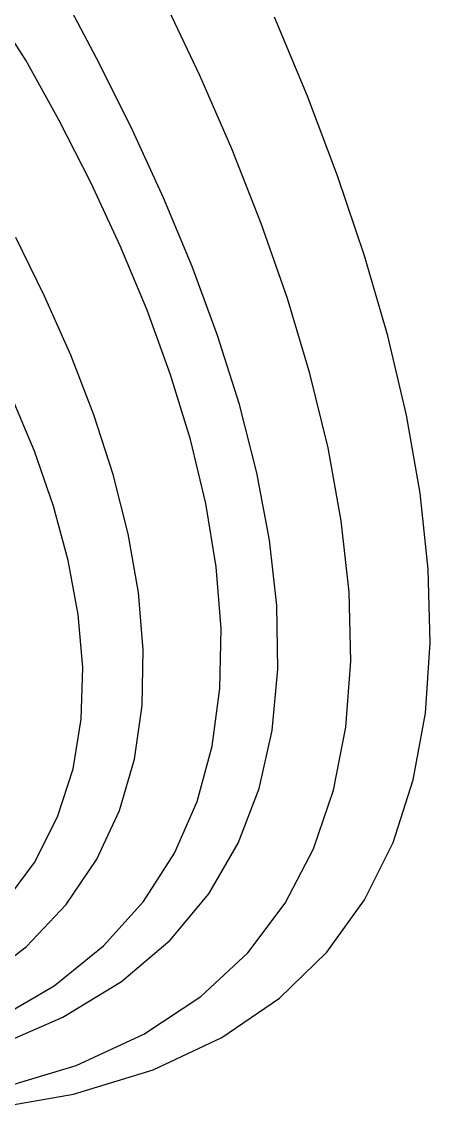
# Model space of a CAD drawing. Extents: x -607 to 1285, y -867 to 355.
# Drawn here: x 1194.2 to 1284.7, y -429.3 to -188 of the extents above; entities that cross this region are included whole.
import ezdxf

# ---------------------------------------------------------------- set-up
doc = ezdxf.new("R2010")
doc.units = 0
for name, color, linetype in [('0_10020', 7, 'CONTINUOUS'), ('0_10021', 7, 'CONTINUOUS'), ('0_10022', 7, 'CONTINUOUS'), ('0_10023', 7, 'CONTINUOUS'), ('0_10024', 7, 'CONTINUOUS'), ('0_10025', 7, 'CONTINUOUS'), ('0_10026', 7, 'CONTINUOUS'), ('0_10027', 7, 'CONTINUOUS'), ('0_10028', 7, 'CONTINUOUS'), ('0_10029', 7, 'CONTINUOUS'), ('0_10030', 7, 'CONTINUOUS'), ('0_10031', 7, 'CONTINUOUS'), ('0_10032', 7, 'CONTINUOUS'), ('0_10033', 7, 'CONTINUOUS'), ('0_10034', 7, 'CONTINUOUS'), ('0_10035', 7, 'CONTINUOUS'), ('0_10036', 7, 'CONTINUOUS'), ('0_10037', 7, 'CONTINUOUS'), ('0_10038', 7, 'CONTINUOUS'), ('0_10123', 7, 'CONTINUOUS'), ('0_10124', 7, 'CONTINUOUS'), ('0_10125', 7, 'CONTINUOUS'), ('0_10126', 7, 'CONTINUOUS'), ('0_10127', 7, 'CONTINUOUS'), ('0_10128', 7, 'CONTINUOUS'), ('0_10129', 7, 'CONTINUOUS'), ('0_10130', 7, 'CONTINUOUS'), ('0_10131', 7, 'CONTINUOUS'), ('0_10132', 7, 'CONTINUOUS'), ('0_10133', 7, 'CONTINUOUS'), ('0_10134', 7, 'CONTINUOUS'), ('0_10135', 7, 'CONTINUOUS'), ('0_10136', 7, 'CONTINUOUS'), ('0_10137', 7, 'CONTINUOUS'), ('0_10138', 7, 'CONTINUOUS'), ('0_10139', 7, 'CONTINUOUS'), ('0_10140', 7, 'CONTINUOUS'), ('0_10225', 7, 'CONTINUOUS'), ('0_10226', 7, 'CONTINUOUS'), ('0_10227', 7, 'CONTINUOUS'), ('0_10228', 7, 'CONTINUOUS'), ('0_10229', 7, 'CONTINUOUS'), ('0_10230', 7, 'CONTINUOUS'), ('0_10231', 7, 'CONTINUOUS'), ('0_10232', 7, 'CONTINUOUS'), ('0_10233', 7, 'CONTINUOUS'), ('0_10234', 7, 'CONTINUOUS'), ('0_10235', 7, 'CONTINUOUS'), ('0_10236', 7, 'CONTINUOUS'), ('0_10237', 7, 'CONTINUOUS'), ('0_10238', 7, 'CONTINUOUS'), ('0_10239', 7, 'CONTINUOUS'), ('0_10240', 7, 'CONTINUOUS'), ('0_10241', 7, 'CONTINUOUS'), ('0_10242', 7, 'CONTINUOUS'), ('0_10328', 7, 'CONTINUOUS'), ('0_10329', 7, 'CONTINUOUS'), ('0_10330', 7, 'CONTINUOUS'), ('0_10331', 7, 'CONTINUOUS'), ('0_10332', 7, 'CONTINUOUS'), ('0_10333', 7, 'CONTINUOUS'), ('0_10334', 7, 'CONTINUOUS'), ('0_10335', 7, 'CONTINUOUS'), ('0_10336', 7, 'CONTINUOUS'), ('0_10337', 7, 'CONTINUOUS'), ('0_10338', 7, 'CONTINUOUS'), ('0_10339', 7, 'CONTINUOUS'), ('0_10340', 7, 'CONTINUOUS'), ('0_10341', 7, 'CONTINUOUS'), ('0_10342', 7, 'CONTINUOUS'), ('0_10343', 7, 'CONTINUOUS'), ('0_10344', 7, 'CONTINUOUS'), ('0_10345', 7, 'CONTINUOUS'), ('0_9815', 7, 'CONTINUOUS'), ('0_9816', 7, 'CONTINUOUS'), ('0_9817', 7, 'CONTINUOUS'), ('0_9818', 7, 'CONTINUOUS'), ('0_9819', 7, 'CONTINUOUS'), ('0_9820', 7, 'CONTINUOUS'), ('0_9821', 7, 'CONTINUOUS'), ('0_9822', 7, 'CONTINUOUS'), ('0_9823', 7, 'CONTINUOUS'), ('0_9824', 7, 'CONTINUOUS'), ('0_9917', 7, 'CONTINUOUS'), ('0_9918', 7, 'CONTINUOUS'), ('0_9919', 7, 'CONTINUOUS'), ('0_9920', 7, 'CONTINUOUS'), ('0_9921', 7, 'CONTINUOUS'), ('0_9922', 7, 'CONTINUOUS'), ('0_9923', 7, 'CONTINUOUS'), ('0_9924', 7, 'CONTINUOUS'), ('0_9925', 7, 'CONTINUOUS'), ('0_9926', 7, 'CONTINUOUS'), ('0_9927', 7, 'CONTINUOUS'), ('0_9928', 7, 'CONTINUOUS'), ('0_9929', 7, 'CONTINUOUS'), ('0_9930', 7, 'CONTINUOUS')]:
    doc.layers.add(name, color=color, linetype=linetype)

msp = doc.modelspace()

# ---------------------------------------------------------------- linework, layer by layer
at = {"layer": '0_10020'}
msp.add_polyline3d([(1188.1877, -409.4099, -2480.156), (1201.3568, -401.6836, -2468.8706)], dxfattribs=at)
at = {"layer": '0_10021'}
msp.add_polyline3d([(1201.3568, -401.6836, -2468.8706), (1212.3048, -392.864, -2460.4814)], dxfattribs=at)
at = {"layer": '0_10022'}
msp.add_polyline3d([(1212.3048, -392.864, -2460.4814), (1221.157, -383.05, -2454.8096)], dxfattribs=at)
at = {"layer": '0_10023'}
msp.add_polyline3d([(1221.157, -383.05, -2454.8096), (1228.0386, -372.3404, -2451.6763)], dxfattribs=at)
at = {"layer": '0_10024'}
msp.add_polyline3d([(1228.0386, -372.3404, -2451.6763), (1233.0746, -360.8341, -2450.9033)], dxfattribs=at)
at = {"layer": '0_10025'}
msp.add_polyline3d([(1233.0746, -360.8341, -2450.9033), (1236.3904, -348.6298, -2452.312)], dxfattribs=at)
at = {"layer": '0_10026'}
msp.add_polyline3d([(1236.3904, -348.6298, -2452.312), (1238.1112, -335.8263, -2455.7231)], dxfattribs=at)
at = {"layer": '0_10027'}
msp.add_polyline3d([(1238.1112, -335.8263, -2455.7231), (1238.362, -322.5223, -2460.9587)], dxfattribs=at)
at = {"layer": '0_10028'}
msp.add_polyline3d([(1238.362, -322.5223, -2460.9587), (1237.2682, -308.817, -2467.8398)], dxfattribs=at)
at = {"layer": '0_10029'}
msp.add_polyline3d([(1237.2682, -308.817, -2467.8398), (1234.955, -294.8088, -2476.1875)], dxfattribs=at)
at = {"layer": '0_10030'}
msp.add_polyline3d([(1234.955, -294.8088, -2476.1875), (1231.5474, -280.5967, -2485.8237)], dxfattribs=at)
at = {"layer": '0_10031'}
msp.add_polyline3d([(1231.5474, -280.5967, -2485.8237), (1227.1708, -266.2795, -2496.5693)], dxfattribs=at)
at = {"layer": '0_10032'}
msp.add_polyline3d([(1227.1708, -266.2795, -2496.5693), (1221.9502, -251.9559, -2508.2458)], dxfattribs=at)
at = {"layer": '0_10033'}
msp.add_polyline3d([(1221.9502, -251.9559, -2508.2458), (1216.011, -237.7249, -2520.6746)], dxfattribs=at)
at = {"layer": '0_10034'}
msp.add_polyline3d([(1216.011, -237.7249, -2520.6746), (1209.4783, -223.6852, -2533.677)], dxfattribs=at)
at = {"layer": '0_10035'}
msp.add_polyline3d([(1209.4783, -223.6852, -2533.677), (1202.4773, -209.9356, -2547.0745)], dxfattribs=at)
at = {"layer": '0_10036'}
msp.add_polyline3d([(1202.4773, -209.9356, -2547.0745), (1195.133, -196.575, -2560.688)], dxfattribs=at)
at = {"layer": '0_10037'}
msp.add_polyline3d([(1195.133, -196.575, -2560.688), (1195.133, -196.575, -2560.6882)], dxfattribs=at)
at = {"layer": '0_10038'}
msp.add_polyline3d([(1195.133, -196.575, -2560.6882), (1187.1333, -184.2812, -2574.581)], dxfattribs=at)
at = {"layer": '0_10123'}
msp.add_polyline3d([(1187.8462, -415.3529, -2490.913), (1203.3024, -408.6868, -2476.8442)], dxfattribs=at)
at = {"layer": '0_10124'}
msp.add_polyline3d([(1203.3024, -408.6868, -2476.8442), (1216.3242, -400.7199, -2465.8865)], dxfattribs=at)
at = {"layer": '0_10125'}
msp.add_polyline3d([(1216.3242, -400.7199, -2465.8865), (1227.0471, -391.5582, -2457.8542)], dxfattribs=at)
at = {"layer": '0_10126'}
msp.add_polyline3d([(1227.0471, -391.5582, -2457.8542), (1235.6062, -381.3084, -2452.5618)], dxfattribs=at)
at = {"layer": '0_10127'}
msp.add_polyline3d([(1235.6062, -381.3084, -2452.5618), (1242.1365, -370.0762, -2449.8235)], dxfattribs=at)
at = {"layer": '0_10128'}
msp.add_polyline3d([(1242.1365, -370.0762, -2449.8235), (1246.7732, -357.9679, -2449.4536)], dxfattribs=at)
at = {"layer": '0_10129'}
msp.add_polyline3d([(1246.7732, -357.9679, -2449.4536), (1249.6516, -345.09, -2451.2666)], dxfattribs=at)
at = {"layer": '0_10130'}
msp.add_polyline3d([(1249.6516, -345.09, -2451.2666), (1250.9067, -331.5482, -2455.0764)], dxfattribs=at)
at = {"layer": '0_10131'}
msp.add_polyline3d([(1250.9067, -331.5482, -2455.0764), (1250.6738, -317.4491, -2460.6975)], dxfattribs=at)
at = {"layer": '0_10132'}
msp.add_polyline3d([(1250.6738, -317.4491, -2460.6975), (1249.0879, -302.8988, -2467.9443)], dxfattribs=at)
at = {"layer": '0_10133'}
msp.add_polyline3d([(1249.0879, -302.8988, -2467.9443), (1246.2844, -288.0035, -2476.6313)], dxfattribs=at)
at = {"layer": '0_10134'}
msp.add_polyline3d([(1246.2844, -288.0035, -2476.6313), (1242.3982, -272.8693, -2486.5723)], dxfattribs=at)
at = {"layer": '0_10135'}
msp.add_polyline3d([(1242.3982, -272.8693, -2486.5723), (1237.5646, -257.6024, -2497.582)], dxfattribs=at)
at = {"layer": '0_10136'}
msp.add_polyline3d([(1237.5646, -257.6024, -2497.582), (1231.9187, -242.3092, -2509.4746)], dxfattribs=at)
at = {"layer": '0_10137'}
msp.add_polyline3d([(1231.9187, -242.3092, -2509.4746), (1225.5957, -227.0956, -2522.0645)], dxfattribs=at)
at = {"layer": '0_10138'}
msp.add_polyline3d([(1225.5957, -227.0956, -2522.0645), (1218.7307, -212.0681, -2535.1658)], dxfattribs=at)
at = {"layer": '0_10139'}
msp.add_polyline3d([(1218.7307, -212.0681, -2535.1658), (1211.459, -197.3326, -2548.5928)], dxfattribs=at)
at = {"layer": '0_10140'}
msp.add_polyline3d([(1211.459, -197.3326, -2548.5928), (1203.9155, -182.9956, -2562.1602)], dxfattribs=at)
at = {"layer": '0_10225'}
msp.add_polyline3d([(1188.7767, -424.6473, -2498.6523), (1206.2654, -419.3463, -2482.131)], dxfattribs=at)
at = {"layer": '0_10226'}
msp.add_polyline3d([(1206.2654, -419.3463, -2482.131), (1221.2583, -412.4536, -2468.7864)], dxfattribs=at)
at = {"layer": '0_10227'}
msp.add_polyline3d([(1221.2583, -412.4536, -2468.7864), (1233.8833, -404.0892, -2458.4414)], dxfattribs=at)
at = {"layer": '0_10228'}
msp.add_polyline3d([(1233.8833, -404.0892, -2458.4414), (1244.2682, -394.374, -2450.9204)], dxfattribs=at)
at = {"layer": '0_10229'}
msp.add_polyline3d([(1244.2682, -394.374, -2450.9204), (1252.541, -383.4282, -2446.047)], dxfattribs=at)
at = {"layer": '0_10230'}
msp.add_polyline3d([(1252.541, -383.4282, -2446.047), (1258.8296, -371.372, -2443.6448)], dxfattribs=at)
at = {"layer": '0_10231'}
msp.add_polyline3d([(1258.8296, -371.372, -2443.6448), (1263.2618, -358.3259, -2443.5374)], dxfattribs=at)
at = {"layer": '0_10232'}
msp.add_polyline3d([(1263.2618, -358.3259, -2443.5374), (1265.9657, -344.4104, -2445.5486)], dxfattribs=at)
at = {"layer": '0_10233'}
msp.add_polyline3d([(1265.9657, -344.4104, -2445.5486), (1267.069, -329.7457, -2449.5022)], dxfattribs=at)
at = {"layer": '0_10234'}
msp.add_polyline3d([(1267.069, -329.7457, -2449.5022), (1266.6996, -314.4524, -2455.2217)], dxfattribs=at)
at = {"layer": '0_10235'}
msp.add_polyline3d([(1266.6996, -314.4524, -2455.2217), (1264.9854, -298.6508, -2462.531)], dxfattribs=at)
at = {"layer": '0_10236'}
msp.add_polyline3d([(1264.9854, -298.6508, -2462.531), (1262.0544, -282.4611, -2471.2534)], dxfattribs=at)
at = {"layer": '0_10237'}
msp.add_polyline3d([(1262.0544, -282.4611, -2471.2534), (1258.0344, -266.004, -2481.2131)], dxfattribs=at)
at = {"layer": '0_10238'}
msp.add_polyline3d([(1258.0344, -266.004, -2481.2131), (1253.0532, -249.3998, -2492.2336)], dxfattribs=at)
at = {"layer": '0_10239'}
msp.add_polyline3d([(1253.0532, -249.3998, -2492.2336), (1247.2389, -232.7689, -2504.1387)], dxfattribs=at)
at = {"layer": '0_10240'}
msp.add_polyline3d([(1247.2389, -232.7689, -2504.1387), (1240.7192, -216.2316, -2516.752)], dxfattribs=at)
at = {"layer": '0_10241'}
msp.add_polyline3d([(1240.7192, -216.2316, -2516.752), (1233.6222, -199.9081, -2529.897)], dxfattribs=at)
at = {"layer": '0_10242'}
msp.add_polyline3d([(1233.6222, -199.9081, -2529.897), (1226.0757, -183.9192, -2543.3975)], dxfattribs=at)
at = {"layer": '0_10328'}
msp.add_polyline3d([(1185.292, -429.2866, -2512.2068), (1205.648, -425.7395, -2492.4192)], dxfattribs=at)
at = {"layer": '0_10329'}
msp.add_polyline3d([(1205.648, -425.7395, -2492.4192), (1223.3445, -420.3295, -2475.9548)], dxfattribs=at)
at = {"layer": '0_10330'}
msp.add_polyline3d([(1223.3445, -420.3295, -2475.9548), (1238.5103, -413.1876, -2462.6396)], dxfattribs=at)
at = {"layer": '0_10331'}
msp.add_polyline3d([(1238.5103, -413.1876, -2462.6396), (1251.2749, -404.4445, -2452.2996)], dxfattribs=at)
at = {"layer": '0_10332'}
msp.add_polyline3d([(1251.2749, -404.4445, -2452.2996), (1261.7673, -394.2302, -2444.76)], dxfattribs=at)
at = {"layer": '0_10333'}
msp.add_polyline3d([(1261.7673, -394.2302, -2444.76), (1270.117, -382.6762, -2439.8472)], dxfattribs=at)
at = {"layer": '0_10334'}
msp.add_polyline3d([(1270.117, -382.6762, -2439.8472), (1276.4526, -369.9125, -2437.387)], dxfattribs=at)
at = {"layer": '0_10335'}
msp.add_polyline3d([(1276.4526, -369.9125, -2437.387), (1280.9037, -356.07, -2437.205)], dxfattribs=at)
at = {"layer": '0_10336'}
msp.add_polyline3d([(1280.9037, -356.07, -2437.205), (1283.5994, -341.2792, -2439.1277)], dxfattribs=at)
at = {"layer": '0_10337'}
msp.add_polyline3d([(1283.5994, -341.2792, -2439.1277), (1284.6687, -325.6709, -2442.9802)], dxfattribs=at)
at = {"layer": '0_10338'}
msp.add_polyline3d([(1284.6687, -325.6709, -2442.9802), (1284.241, -309.3755, -2448.5889)], dxfattribs=at)
at = {"layer": '0_10339'}
msp.add_polyline3d([(1284.241, -309.3755, -2448.5889), (1282.4453, -292.5237, -2455.779)], dxfattribs=at)
at = {"layer": '0_10340'}
msp.add_polyline3d([(1282.4453, -292.5237, -2455.779), (1279.4109, -275.2462, -2464.3772)], dxfattribs=at)
at = {"layer": '0_10341'}
msp.add_polyline3d([(1279.4109, -275.2462, -2464.3772), (1275.2668, -257.6737, -2474.209)], dxfattribs=at)
at = {"layer": '0_10342'}
msp.add_polyline3d([(1275.2668, -257.6737, -2474.209), (1270.1426, -239.9365, -2485.0999)], dxfattribs=at)
at = {"layer": '0_10343'}
msp.add_polyline3d([(1270.1426, -239.9365, -2485.0999), (1264.1667, -222.1654, -2496.8762)], dxfattribs=at)
at = {"layer": '0_10344'}
msp.add_polyline3d([(1264.1667, -222.1654, -2496.8762), (1257.469, -204.4913, -2509.3638)], dxfattribs=at)
at = {"layer": '0_10345'}
msp.add_polyline3d([(1257.469, -204.4913, -2509.3638), (1250.1783, -187.0444, -2522.3882)], dxfattribs=at)
at = {"layer": '0_9815'}
msp.add_polyline3d([(1189.995, -383.8352, -2462.2236), (1197.0085, -374.3516, -2458.715)], dxfattribs=at)
at = {"layer": '0_9816'}
msp.add_polyline3d([(1197.0085, -374.3516, -2458.715), (1202.1543, -364.2636, -2457.6567)], dxfattribs=at)
at = {"layer": '0_9817'}
msp.add_polyline3d([(1202.1543, -364.2636, -2457.6567), (1205.5651, -353.6488, -2458.8582)], dxfattribs=at)
at = {"layer": '0_9818'}
msp.add_polyline3d([(1205.5651, -353.6488, -2458.8582), (1207.3729, -342.5847, -2462.129)], dxfattribs=at)
at = {"layer": '0_9819'}
msp.add_polyline3d([(1207.3729, -342.5847, -2462.129), (1207.7103, -331.1489, -2467.2783)], dxfattribs=at)
at = {"layer": '0_9820'}
msp.add_polyline3d([(1207.7103, -331.1489, -2467.2783), (1206.7097, -319.4191, -2474.1162)], dxfattribs=at)
at = {"layer": '0_9821'}
msp.add_polyline3d([(1206.7097, -319.4191, -2474.1162), (1204.5034, -307.4725, -2482.4517)], dxfattribs=at)
at = {"layer": '0_9822'}
msp.add_polyline3d([(1204.5034, -307.4725, -2482.4517), (1201.2238, -295.3872, -2492.0942)], dxfattribs=at)
at = {"layer": '0_9823'}
msp.add_polyline3d([(1201.2238, -295.3872, -2492.0942), (1197.003, -283.2404, -2502.854)], dxfattribs=at)
at = {"layer": '0_9824'}
msp.add_polyline3d([(1197.003, -283.2404, -2502.854), (1191.9739, -271.1096, -2514.5398)], dxfattribs=at)
at = {"layer": '0_9917'}
msp.add_polyline3d([(1184.4122, -401.3798, -2474.4104), (1195.2692, -392.9905, -2465.9404)], dxfattribs=at)
at = {"layer": '0_9918'}
msp.add_polyline3d([(1195.2692, -392.9905, -2465.9404), (1204.0459, -383.7186, -2460.2107)], dxfattribs=at)
at = {"layer": '0_9919'}
msp.add_polyline3d([(1204.0459, -383.7186, -2460.2107), (1210.8682, -373.6527, -2457.0396)], dxfattribs=at)
at = {"layer": '0_9920'}
msp.add_polyline3d([(1210.8682, -373.6527, -2457.0396), (1215.8619, -362.8817, -2456.2454)], dxfattribs=at)
at = {"layer": '0_9921'}
msp.add_polyline3d([(1215.8619, -362.8817, -2456.2454), (1219.1528, -351.494, -2457.6467)], dxfattribs=at)
at = {"layer": '0_9922'}
msp.add_polyline3d([(1219.1528, -351.494, -2457.6467), (1220.8668, -339.5785, -2461.062)], dxfattribs=at)
at = {"layer": '0_9923'}
msp.add_polyline3d([(1220.8668, -339.5785, -2461.062), (1221.1298, -327.2235, -2466.3096)], dxfattribs=at)
at = {"layer": '0_9924'}
msp.add_polyline3d([(1221.1298, -327.2235, -2466.3096), (1220.0673, -314.5177, -2473.2083)], dxfattribs=at)
at = {"layer": '0_9925'}
msp.add_polyline3d([(1220.0673, -314.5177, -2473.2083), (1217.8053, -301.5499, -2481.5762)], dxfattribs=at)
at = {"layer": '0_9926'}
msp.add_polyline3d([(1217.8053, -301.5499, -2481.5762), (1214.4696, -288.4086, -2491.2317)], dxfattribs=at)
at = {"layer": '0_9927'}
msp.add_polyline3d([(1214.4696, -288.4086, -2491.2317), (1210.1862, -275.1826, -2501.9934)], dxfattribs=at)
at = {"layer": '0_9928'}
msp.add_polyline3d([(1210.1862, -275.1826, -2501.9934), (1205.0806, -261.9604, -2513.6797)], dxfattribs=at)
at = {"layer": '0_9929'}
msp.add_polyline3d([(1205.0806, -261.9604, -2513.6797), (1199.2788, -248.8307, -2526.1091)], dxfattribs=at)
at = {"layer": '0_9930'}
msp.add_polyline3d([(1199.2788, -248.8307, -2526.1091), (1192.9066, -235.8821, -2539.1)], dxfattribs=at)

doc.saveas('drawing.dxf')
